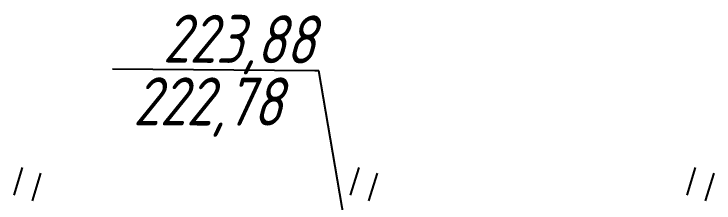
# Model space of a CAD drawing. Header units: millimetres. Extents: x -1799 to 6962, y -1020 to 4121.
# Drawn here: x -103.6 to -45.4, y 3358 to 3373.7 of the extents above; entities that cross this region are included whole.
import ezdxf
from ezdxf import colors
from ezdxf.entities.mleader import LeaderData, LeaderLine
from ezdxf.math import Vec2, Vec3

# ---------------------------------------------------------------- set-up
doc = ezdxf.new("R2010")
doc.units = ezdxf.units.MM
doc.linetypes.add('CONTI', pattern=[0])
doc.layers.add('ZAPSKDEFAULT', color=7, linetype='CONTI')
doc.layers.add('Отметки', color=5, linetype='Continuous', lineweight=30)
doc.styles.add('ГОСТ', font='', dxfattribs={"oblique": 15, "height": 4})
doc.styles.get('ГОСТ').set_extended_font_data('GOST type A')

# ---------------------------------------------------------------- blocks, each defined once
blk = doc.blocks.new('BL_2011')
at = {"color": 0}
for p, q in [((0, 0), (0, 2.4)), ((1.6, 0), (1.6, 2.4))]:
    blk.add_line(p, q, dxfattribs=at)
blk = doc.blocks.new('_None')

msp = doc.modelspace()

# ---------------------------------------------------------------- block references
at = {"layer": 'ZAPSKDEFAULT', "color": 7, "rotation": 342.9999999999999}
for p in [(-103.6482996235627, 3358.639214735863), (-75.6482996235627, 3358.639214735863), (-47.64829962356271, 3358.639214735863)]:
    msp.add_blockref('BL_2011', p, dxfattribs=at)

# ---------------------------------------------------------------- texts
at = {"layer": 'Отметки', "color": 0, "style": 'ГОСТ', "oblique": 15}
msp.add_text('222,78', height=4, rotation=359.868821282916, dxfattribs=at).set_placement((-93.73687974828317, 3364.447175949265, 126.574))

# ---------------------------------------------------------------- leaders
at = {"layer": 'Отметки', "ltscale": 0.2}
ml = msp.add_multileader_mtext('Standard', dxfattribs=at)
ml.set_content('223,88', color=256, style='ГОСТ')
ml.set_leader_properties()
ml.set_arrow_properties(name='NONE')
ml.build(insert=Vec2(0, 0))
ml.multileader.update_dxf_attribs({"text_left_attachment_type": 6, "text_right_attachment_type": 6, "dogleg_length": 0.36, "arrow_head_size": 2})
ctx = ml.context
ctx.base_point, ctx.arrow_head_size, ctx.landing_gap_size, ctx.plane_origin, ctx.plane_x_axis, ctx.plane_y_axis = Vec3(-99.17342291505891, 3369.134951727576), 2, 0, Vec3(-64.1402433415551, 3302.164344123018), Vec3(0.999969928961299, -0.007755074025099146), Vec3(0.007755074025099146, 0.999969928961299)
ctx.left_attachment, ctx.right_attachment, ctx.text_align_type = 6, 6, 2
notes = []
notes.append((ctx, [(1, (1, 1, 0), (-78.27632076699774, 3368.972888280091), (-0.999969928961299, 0.007755074025099157), 0.36, [(0, [(-72.48638454311549, 3334.851331977558)], 0, [])])]))
ctx.mtext.insert, ctx.mtext.text_direction, ctx.mtext.rotation, ctx.mtext.alignment, ctx.mtext.line_spacing_style, ctx.mtext.flow_direction = Vec3(-78.60063327492935, 3373.575970644516), Vec3(0.999969928961299, -0.007755074025099146), 6.275430155419175, 3, 2, 5
for ctx, leaders in notes:
    for number, flags, end, landing, length, lines in leaders:
        leader = LeaderData()
        leader.index, (leader.has_last_leader_line, leader.has_dogleg_vector, leader.attachment_direction) = number, flags
        leader.last_leader_point, leader.dogleg_vector, leader.dogleg_length = Vec3(end), Vec3(landing), length
        for number, points, colour, breaks in lines:
            line = LeaderLine()
            line.index, line.vertices, line.color, line.breaks = number, Vec3.list(points), colors.encode_raw_color(colour), breaks
            leader.lines.append(line)
        ctx.leaders.append(leader)

doc.saveas('drawing.dxf')
